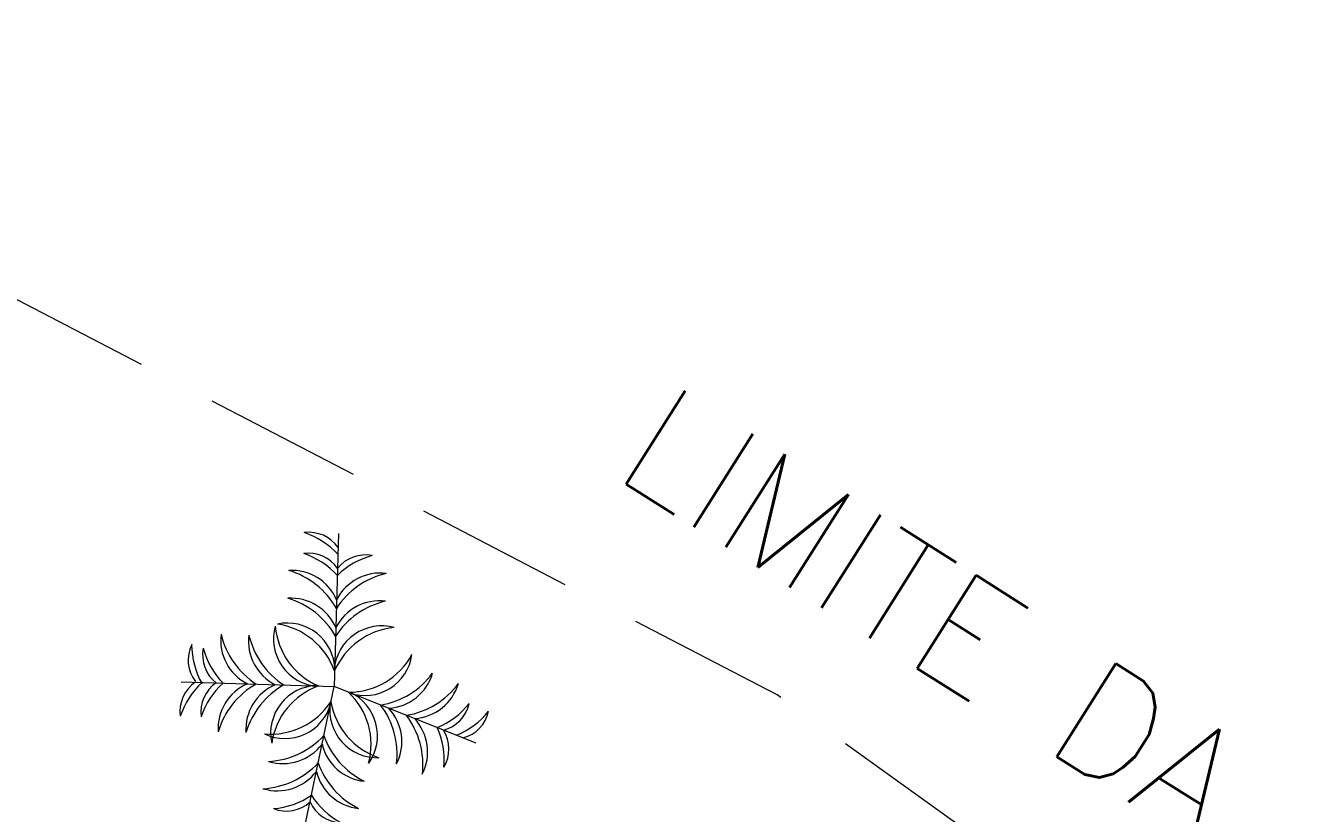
# Model space of a CAD drawing. Header units: millimetres. Extents: x 997 to 4249, y 599 to 1440.
# Drawn here: x 1703.17 to 1728.76, y 802.83 to 818.53 of the extents above; entities that cross this region are included whole.
import ezdxf

# ---------------------------------------------------------------- set-up
doc = ezdxf.new("R2010")
doc.units = ezdxf.units.MM
doc.linetypes.add('DASHED', pattern=[19.05, 12.7, -6.35])
doc.layers.add('cercas existentes', color=18, linetype='Continuous')
doc.layers.add('taludes', color=9, linetype='Continuous')
doc.styles.add('1mm', font='romans.shx', dxfattribs={"height": 2})

# ---------------------------------------------------------------- blocks, each defined once
blk = doc.blocks.new('gtfoods1')
at = {"layer": 'taludes', "linetype": 'Continuous', "lineweight": 5}
for p in [(-215.039, 147.486, 12.071), (-218.181, 144.529, 12.071), (-215.752, 141.45, 12.071), (-212.298, 143.307, 12.071)]:
    blk.add_line(p, (-215.131, 144.437, 12.071), dxfattribs=at)
at = {"layer": 'taludes', "linetype": 'DASHED', "lineweight": 5, "ltscale": 0.25}
blk.add_lwpolyline([(0, 0), (-166.893, 120.779), (-198.481, 138.664), (-206.292, 144.271), (-240.409, 161.989), (-250.491, 162.784), (-255.881, 164.617), (-262.783, 165.519), (-267.413, 167.477), (-278.409, 170.104), (-300.406, 173.297), (-310.753, 169.861), (-320.828, 172.706), (-341.375, 180.171)], dxfattribs=at)
at = {"layer": 'taludes', "linetype": 'Continuous', "lineweight": 5}
for centre, radius, start, end in [((-215.628, 146.806, 12.071), 0.704, 34.5568, 97.8912), ((-216.223, 145.999, 12.071), 1.585, 42.3431, 71.6462), ((-215.64, 146.39, 12.071), 0.704, 34.5568, 97.8912), ((-216.236, 145.583, 12.071), 1.585, 42.3431, 71.6462), ((-213.96, 145.514, 12.071), 1.585, 104.8875, 134.1905), ((-214.506, 146.356, 12.071), 0.704, 78.6425, 141.9769), ((-215.973, 145.776, 12.071), 0.975, 23.5157, 93.6605), ((-216.505, 145.184, 12.071), 1.635, 29.638, 73.3034), ((-213.715, 145.099, 12.071), 1.635, 103.2303, 146.8956), ((-214.21, 145.723, 12.071), 0.975, 82.8731, 153.0179), ((-215.99, 145.222, 12.071), 0.975, 23.5157, 93.6605), ((-216.522, 144.629, 12.071), 1.635, 29.638, 73.3034), ((-214.227, 145.168, 12.071), 0.975, 82.8731, 153.0179), ((-213.732, 144.544, 12.071), 1.635, 103.2303, 146.8956), ((-215.388, 145.387, 12.071), 0.951, 164.6323, 264.8409), ((-214.872, 145.766, 12.071), 1.438, 185.079, 246.6004), ((-216.064, 144.75, 12.071), 0.951, 1.6928, 101.9014), ((-216.474, 144.258, 12.071), 1.438, 19.9333, 81.4546), ((-214.181, 144.693, 12.071), 0.951, 74.6323, 174.8409), ((-216.418, 145.358, 12.071), 0.975, 172.8731, 243.0179), ((-215.794, 145.853, 12.071), 1.635, 193.2303, 236.8956), ((-215.863, 145.341, 12.071), 0.975, 172.8731, 243.0179), ((-215.239, 145.836, 12.071), 1.635, 193.2303, 236.8956), ((-213.802, 144.177, 12.071), 1.438, 95.079, 156.6004), ((-217.338, 144.962, 12.071), 0.704, 154.0494, 217.3837), ((-216.387, 145.278, 12.071), 1.585, 180.2943, 209.5974), ((-217.05, 145.063, 12.071), 0.704, 168.6425, 231.9769), ((-216.209, 145.608, 12.071), 1.585, 194.8875, 224.1905), ((-214.84, 145.759, 12.071), 1.438, 269.9333, 331.4546), ((-214.518, 145.206, 12.071), 0.951, 251.6928, 351.9014), ((-214.475, 145.678, 12.071), 1.635, 279.638, 323.3034), ((-214.1, 144.975, 12.071), 0.975, 273.5157, 343.6605), ((-217.501, 143.941, 12.071), 0.704, 124.5568, 187.8912), ((-216.694, 143.345, 12.071), 1.585, 132.3431, 161.6462), ((-217.085, 143.928, 12.071), 0.704, 124.5568, 187.8912), ((-216.278, 143.332, 12.071), 1.585, 132.3431, 161.6462), ((-216.471, 143.595, 12.071), 0.975, 113.5157, 183.6605), ((-215.878, 143.063, 12.071), 1.635, 119.638, 163.3034), ((-215.916, 143.578, 12.071), 0.975, 113.5157, 183.6605), ((-215.324, 143.046, 12.071), 1.635, 119.638, 163.3034), ((-215.445, 143.504, 12.071), 0.951, 91.6928, 191.9014), ((-214.953, 143.094, 12.071), 1.438, 109.9333, 171.4546), ((-213.96, 145.472, 12.071), 1.635, 279.638, 323.3034), ((-213.585, 144.77, 12.071), 0.975, 273.5157, 343.6605), ((-216.396, 144.923, 12.071), 1.438, 265.079, 326.6004), ((-216.112, 144.349, 12.071), 0.951, 244.6323, 344.8409), ((-214.267, 143.966, 12.071), 0.951, 171.6928, 271.9014), ((-213.778, 144.379, 12.071), 1.438, 189.9333, 251.4546), ((-215.83, 143.276, 12.071), 1.438, 345.079, 46.6004), ((-215.215, 143.456, 12.071), 0.951, 324.6323, 64.8409), ((-213.676, 145.082, 12.071), 1.585, 292.3431, 321.6462), ((-213.122, 144.247, 12.071), 0.704, 284.5568, 347.8912), ((-215.509, 143.084, 12.071), 1.635, 353.2303, 36.8956), ((-214.753, 143.336, 12.071), 0.975, 332.8731, 43.0179), ((-214.993, 142.879, 12.071), 1.635, 353.2303, 36.8956), ((-213.29, 144.928, 12.071), 1.585, 292.3431, 321.6462), ((-212.735, 144.092, 12.071), 0.704, 284.5568, 347.8912), ((-214.238, 143.131, 12.071), 0.975, 332.8731, 43.0179), ((-214.52, 142.967, 12.071), 1.585, 354.8875, 24.1905), ((-216.529, 144.574, 12.071), 1.635, 273.2303, 316.8956), ((-213.795, 144.006, 12.071), 1.635, 199.638, 243.3034), ((-213.542, 143.192, 12.071), 0.704, 328.6425, 31.9769), ((-216.149, 143.873, 12.071), 0.975, 252.8731, 323.0179), ((-214.422, 143.515, 12.071), 0.975, 193.5157, 263.6605), ((-216.641, 144.03, 12.071), 1.635, 273.2303, 316.8956), ((-213.908, 143.463, 12.071), 1.635, 199.638, 243.3034), ((-216.262, 143.33, 12.071), 0.975, 252.8731, 323.0179), ((-214.535, 142.971, 12.071), 0.975, 193.5157, 263.6605), ((-216.472, 143.579, 12.071), 1.585, 274.8875, 304.1905), ((-216.081, 142.656, 12.071), 0.704, 248.6425, 311.9769), ((-214.97, 142.425, 12.071), 0.704, 204.5568, 267.8912), ((-214.243, 143.116, 12.071), 1.585, 212.3431, 241.6462)]:
    blk.add_arc(centre, radius, start, end, dxfattribs=at)
at = {"layer": 'taludes', "lineweight": 5, "style": '1mm'}
blk.add_text('LIMITE DA ÁREA DE PRESERVAÇÃO', height=2.19707, rotation=327.6798, dxfattribs=at).set_placement((-209.621, 148.673))

msp = doc.modelspace()

# ---------------------------------------------------------------- block references
at = {"layer": 'cercas existentes', "color": 1}
msp.add_blockref('gtfoods1', (1924.454, 660.921), dxfattribs=at)

doc.saveas('drawing.dxf')
